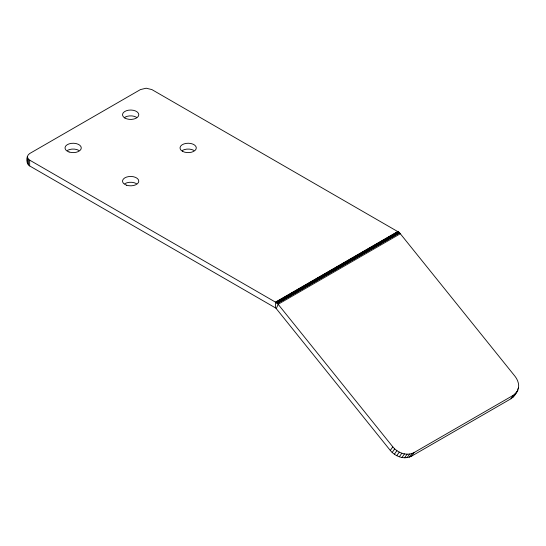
<?xml version="1.0" encoding="UTF-8"?>
<svg xmlns="http://www.w3.org/2000/svg" width="546" height="546" viewBox="0 0 546 546"><rect width="100%" height="100%" fill="white"/><g stroke="black" fill="none" stroke-linecap="round" stroke-linejoin="round"><path stroke-width="0.82" d="M518.509 388.07C519.219 383.852 517.615 379.586 515.014 376.296L399.29 232.48L151.863 89.578L146.157 88.213L140.452 89.578L29.661 153.542C25.86 155.842 25.86 163.636 29.661 165.936L275.873 308.121L390.294 450.436C395.188 456.497 404.347 460.012 411.595 456.142L510.974 398.764C514.564 396.239 517.321 392.294 518.509 388.07L517.669 389.264M27.3 162.647L27.573 161.439M276.29 308.586L278.194 304.259L400.395 233.708M514.277 395.768L515.356 393.823M390.294 450.436L392.813 446.853L277.197 303.126L29.661 160.128L28.378 159.166L27.3 156.832M392.185 452.47L394.703 448.887L392.813 446.853M394.369 454.245L396.881 450.662L394.703 448.887M396.765 455.698L399.283 452.115C403.822 454.429 409.52 455.098 414.107 452.559L513.486 395.181L516.796 392.185M399.317 456.797L401.836 453.214M401.945 457.5L404.463 453.917M404.566 457.787L407.077 454.204M407.091 457.65L409.609 454.067M409.459 457.098L411.977 453.514M411.595 456.142L414.107 452.559M510.974 398.764L513.486 395.181M512.803 397.433L517.867 390.24M397.754 231.538L275.553 302.088L275.553 307.903M275.805 302.238L398.007 231.681M276.037 302.368L398.239 231.818M276.242 302.491L398.443 231.934M276.426 302.6L398.621 232.043M276.59 302.702L398.785 232.146M276.733 302.798L398.935 232.234M276.87 302.887L399.065 232.323M276.986 302.969L399.181 232.405M277.095 303.05L399.29 232.48M277.197 303.126L399.385 232.562M277.286 303.207L399.474 232.637M277.375 303.289L399.563 232.726M277.464 303.378L399.652 232.808M396.881 450.662L399.283 452.115M29.661 160.128L29.661 165.936M28.378 159.166L28.378 164.974M27.573 158.04L27.573 163.848M67.397 150.423A8.135 4.696 0 0 1 78.897 150.423M124.904 183.627A8.135 4.696 0 0 1 136.404 183.627M182.412 150.423A8.135 4.696 0 0 1 193.912 150.423M124.904 117.226A8.135 4.696 0 0 1 136.404 117.226M69.083 152A8.135 4.696 0 0 0 81.279 147.939A8.135 4.696 0 0 0 69.083 143.871A8.135 4.696 0 0 0 69.083 152M126.59 185.203A8.135 4.696 0 0 0 138.786 181.135A8.135 4.696 0 0 0 126.59 177.068A8.135 4.696 0 0 0 126.59 185.203M182.412 151.256A8.135 4.696 0 0 0 196.021 149.154A8.135 4.696 0 0 0 186.056 143.4A8.135 4.696 0 0 0 182.412 151.256M124.904 118.052A8.135 4.696 0 0 0 138.513 115.95A8.135 4.696 0 0 0 128.549 110.196A8.135 4.696 0 0 0 124.904 118.052"/></g></svg>
